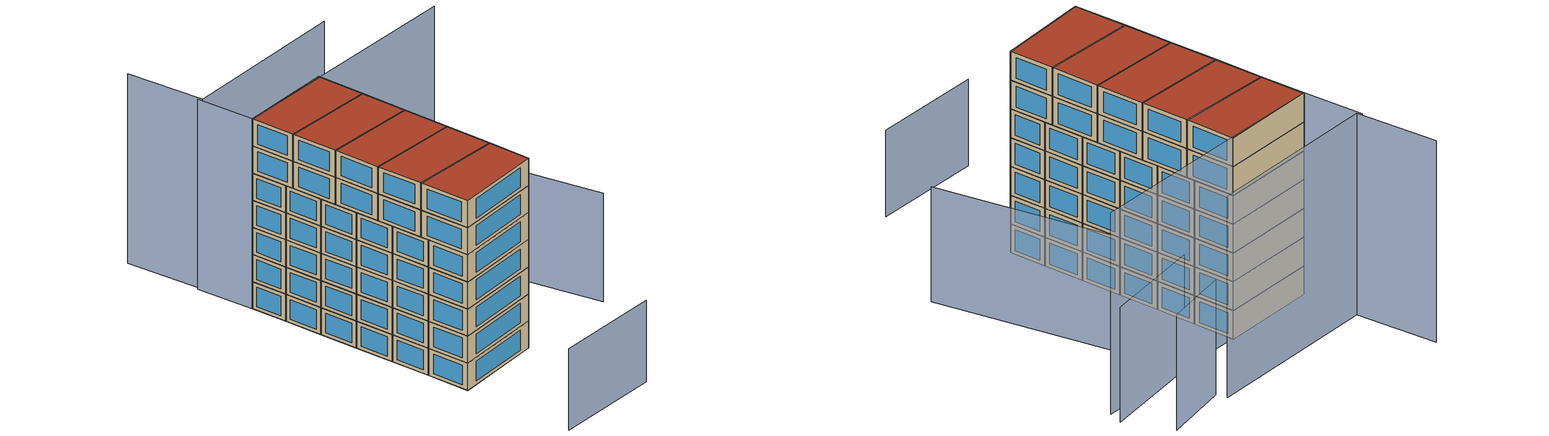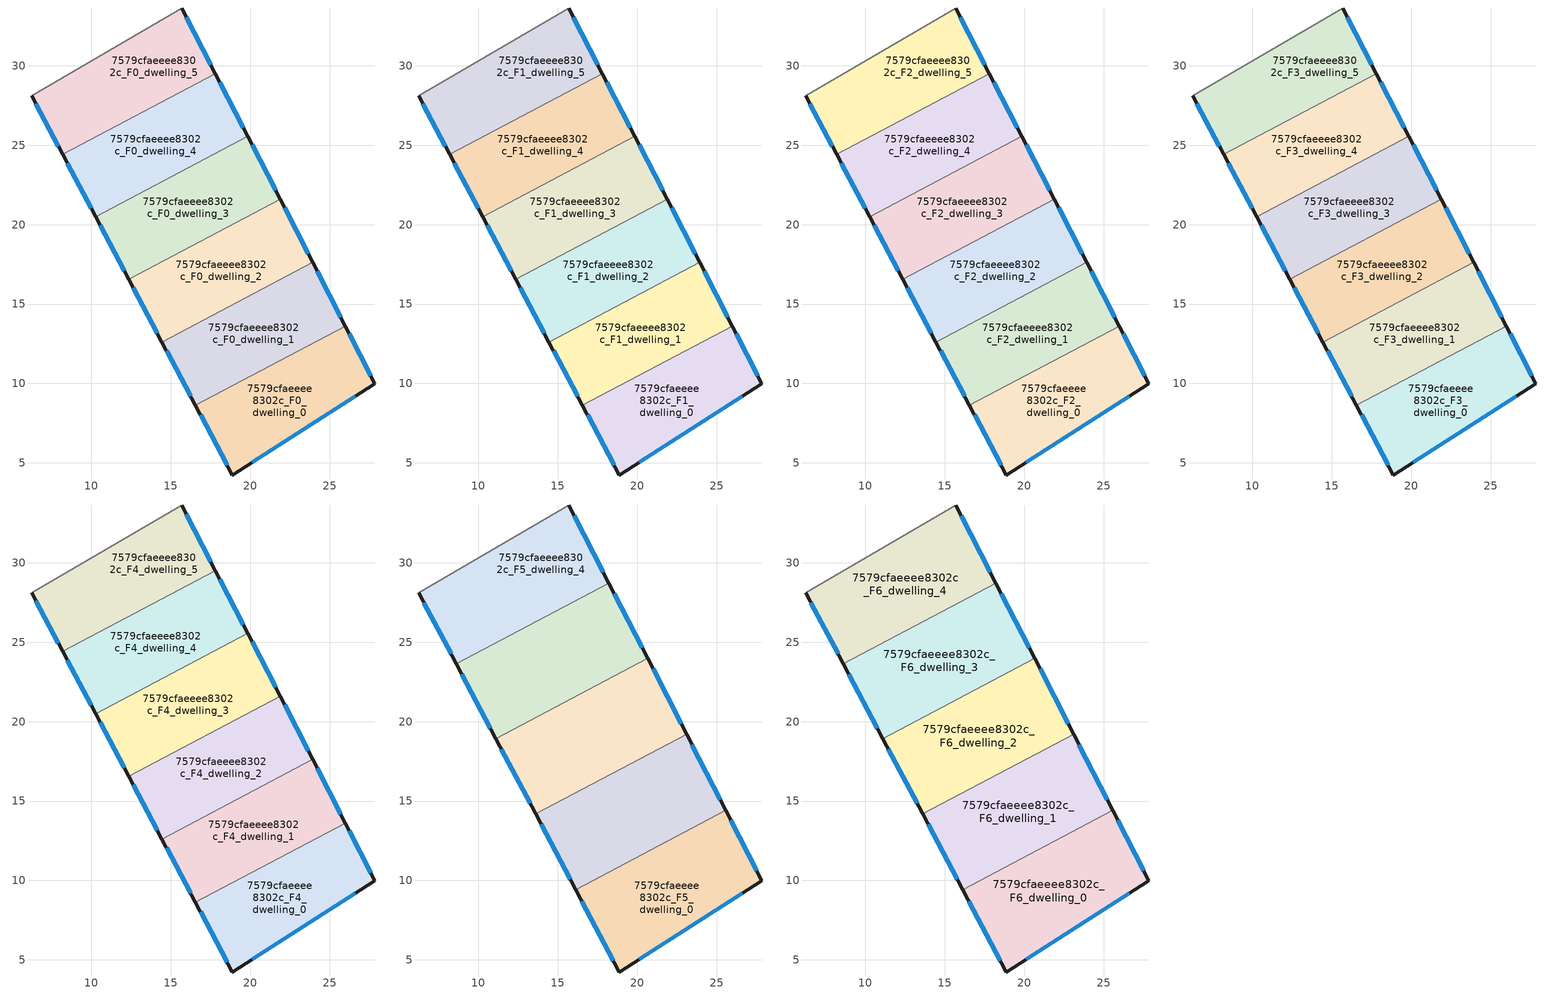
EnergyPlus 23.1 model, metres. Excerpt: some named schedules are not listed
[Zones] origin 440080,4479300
7579cfaeeee8302c_F0_dwelling_0
 floor ground (EU_floor_Construction): 27.84,10 25.98,13.62 16.55,8.63 18.87,4.24 z0
 wall outside (EU_wall_Construction): 25.98,13.62 27.84,10 18.87,4.24 16.55,8.63 z0:3
 wall to 7579cfaeeee8302c_F0_dwelling_1 (EU_wall_Construction): 16.55,8.63 25.98,13.62 z0:3
 window (EU_Window_Construction): 26.24,13.12 27.59,10.5 / 26.6,9.2 20.12,5.04 / 18.55,4.85 16.87,8.02 z0.42:2.58
7579cfaeeee8302c_F0_dwelling_1
 floor ground (EU_floor_Construction): 25.98,13.62 23.92,17.62 14.45,12.61 16.55,8.63 z0
 wall outside (EU_wall_Construction): 23.92,17.62 25.98,13.62 / 16.55,8.63 14.45,12.61 z0:3
 wall to 7579cfaeeee8302c_F0_dwelling_2 (EU_wall_Construction): 14.45,12.61 23.92,17.62 z0:3
 window (EU_Window_Construction): 24.21,17.06 25.7,14.17 / 16.26,9.18 14.74,12.06 z0.42:2.58
7579cfaeeee8302c_F0_dwelling_2
 floor ground (EU_floor_Construction): 23.92,17.62 21.88,21.6 12.35,16.56 14.45,12.61 z0
 wall outside (EU_wall_Construction): 21.88,21.6 23.92,17.62 / 14.45,12.61 12.35,16.56 z0:3
 wall to 7579cfaeeee8302c_F0_dwelling_3 (EU_wall_Construction): 12.35,16.56 21.88,21.6 z0:3
 window (EU_Window_Construction): 22.16,21.05 23.64,18.17 / 14.16,13.16 12.64,16.01 z0.42:2.58
7579cfaeeee8302c_F0_dwelling_3
 floor ground (EU_floor_Construction): 21.88,21.6 19.84,25.56 10.27,20.5 12.35,16.56 z0
 wall outside (EU_wall_Construction): 19.84,25.56 21.88,21.6 / 12.35,16.56 10.27,20.5 z0:3
 wall to 7579cfaeeee8302c_F0_dwelling_4 (EU_wall_Construction): 10.27,20.5 19.84,25.56 z0:3
 window (EU_Window_Construction): 20.12,25.01 21.6,22.15 / 12.06,17.11 10.56,19.96 z0.42:2.58
7579cfaeeee8302c_F0_dwelling_4
 floor ground (EU_floor_Construction): 19.84,25.56 17.81,29.51 8.2,24.42 10.27,20.5 z0
 wall outside (EU_wall_Construction): 17.81,29.51 19.84,25.56 / 10.27,20.5 8.2,24.42 z0:3
 wall to 7579cfaeeee8302c_F0_dwelling_5 (EU_wall_Construction): 8.2,24.42 17.81,29.51 z0:3
 window (EU_Window_Construction): 18.09,28.96 19.56,26.11 / 9.98,21.05 8.48,23.88 z0.42:2.58
7579cfaeeee8302c_F0_dwelling_5
 floor ground (EU_floor_Construction): 17.81,29.51 15.69,33.64 6.24,28.12 8.2,24.42 z0
 wall outside (EU_wall_Construction): 8.2,24.42 6.24,28.12 / 15.69,33.64 17.81,29.51 z0:3
 wall adiabatic (EU_wall_Construction): 6.24,28.12 15.69,33.64 z0:3
 window (EU_Window_Construction): 7.93,24.94 6.51,27.61 / 15.98,33.06 17.52,30.08 z0.42:2.58
7579cfaeeee8302c_F1_dwelling_0
 floor to 7579cfaeeee8302c_F0_dwelling_0 (EU_floor_Construction): 27.84,10 25.98,13.62 16.55,8.63 18.87,4.24 z3
 wall outside (EU_wall_Construction): 25.98,13.62 27.84,10 18.87,4.24 16.55,8.63 z3:6
 wall to 7579cfaeeee8302c_F1_dwelling_1 (EU_wall_Construction): 16.55,8.63 25.98,13.62 z3:6
 window (EU_Window_Construction): 26.24,13.12 27.59,10.5 / 26.6,9.2 20.12,5.04 / 18.55,4.85 16.87,8.02 z3.42:5.58
7579cfaeeee8302c_F1_dwelling_1
 floor to 7579cfaeeee8302c_F0_dwelling_1 (EU_floor_Construction): 25.98,13.62 23.92,17.62 14.45,12.61 16.55,8.63 z3
 wall outside (EU_wall_Construction): 23.92,17.62 25.98,13.62 / 16.55,8.63 14.45,12.61 z3:6
 wall to 7579cfaeeee8302c_F1_dwelling_2 (EU_wall_Construction): 14.45,12.61 23.92,17.62 z3:6
 window (EU_Window_Construction): 24.21,17.06 25.7,14.17 / 16.26,9.18 14.74,12.06 z3.42:5.58
7579cfaeeee8302c_F1_dwelling_2
 floor to 7579cfaeeee8302c_F0_dwelling_2 (EU_floor_Construction): 23.92,17.62 21.88,21.6 12.35,16.56 14.45,12.61 z3
 wall outside (EU_wall_Construction): 21.88,21.6 23.92,17.62 / 14.45,12.61 12.35,16.56 z3:6
 wall to 7579cfaeeee8302c_F1_dwelling_3 (EU_wall_Construction): 12.35,16.56 21.88,21.6 z3:6
 window (EU_Window_Construction): 22.16,21.05 23.64,18.17 / 14.16,13.16 12.64,16.01 z3.42:5.58
7579cfaeeee8302c_F1_dwelling_3
 floor to 7579cfaeeee8302c_F0_dwelling_3 (EU_floor_Construction): 21.88,21.6 19.84,25.56 10.27,20.5 12.35,16.56 z3
 wall outside (EU_wall_Construction): 19.84,25.56 21.88,21.6 / 12.35,16.56 10.27,20.5 z3:6
 wall to 7579cfaeeee8302c_F1_dwelling_4 (EU_wall_Construction): 10.27,20.5 19.84,25.56 z3:6
 window (EU_Window_Construction): 20.12,25.01 21.6,22.15 / 12.06,17.11 10.56,19.96 z3.42:5.58
7579cfaeeee8302c_F1_dwelling_4
 floor to 7579cfaeeee8302c_F0_dwelling_4 (EU_floor_Construction): 19.84,25.56 17.81,29.51 8.2,24.42 10.27,20.5 z3
 wall outside (EU_wall_Construction): 17.81,29.51 19.84,25.56 / 10.27,20.5 8.2,24.42 z3:6
 wall to 7579cfaeeee8302c_F1_dwelling_5 (EU_wall_Construction): 8.2,24.42 17.81,29.51 z3:6
 window (EU_Window_Construction): 18.09,28.96 19.56,26.11 / 9.98,21.05 8.48,23.88 z3.42:5.58
7579cfaeeee8302c_F1_dwelling_5
 floor to 7579cfaeeee8302c_F0_dwelling_5 (EU_floor_Construction): 17.81,29.51 15.69,33.64 6.24,28.12 8.2,24.42 z3
 wall outside (EU_wall_Construction): 8.2,24.42 6.24,28.12 / 15.69,33.64 17.81,29.51 z3:6
 wall adiabatic (EU_wall_Construction): 6.24,28.12 15.69,33.64 z3:6
 window (EU_Window_Construction): 7.93,24.94 6.51,27.61 / 15.98,33.06 17.52,30.08 z3.42:5.58
7579cfaeeee8302c_F2_dwelling_0
 floor to 7579cfaeeee8302c_F1_dwelling_0 (EU_floor_Construction): 27.84,10 25.98,13.62 16.55,8.63 18.87,4.24 z6
 wall outside (EU_wall_Construction): 25.98,13.62 27.84,10 18.87,4.24 16.55,8.63 z6:9
 wall to 7579cfaeeee8302c_F2_dwelling_1 (EU_wall_Construction): 16.55,8.63 25.98,13.62 z6:9
 window (EU_Window_Construction): 26.24,13.12 27.59,10.5 / 26.6,9.2 20.12,5.04 / 18.55,4.85 16.87,8.02 z6.42:8.58
7579cfaeeee8302c_F2_dwelling_1
 floor to 7579cfaeeee8302c_F1_dwelling_1 (EU_floor_Construction): 25.98,13.62 23.92,17.62 14.45,12.61 16.55,8.63 z6
 wall outside (EU_wall_Construction): 23.92,17.62 25.98,13.62 / 16.55,8.63 14.45,12.61 z6:9
 wall to 7579cfaeeee8302c_F2_dwelling_2 (EU_wall_Construction): 14.45,12.61 23.92,17.62 z6:9
 window (EU_Window_Construction): 24.21,17.06 25.7,14.17 / 16.26,9.18 14.74,12.06 z6.42:8.58
7579cfaeeee8302c_F2_dwelling_2
 floor to 7579cfaeeee8302c_F1_dwelling_2 (EU_floor_Construction): 23.92,17.62 21.88,21.6 12.35,16.56 14.45,12.61 z6
 wall outside (EU_wall_Construction): 21.88,21.6 23.92,17.62 / 14.45,12.61 12.35,16.56 z6:9
 wall to 7579cfaeeee8302c_F2_dwelling_3 (EU_wall_Construction): 12.35,16.56 21.88,21.6 z6:9
 window (EU_Window_Construction): 22.16,21.05 23.64,18.17 / 14.16,13.16 12.64,16.01 z6.42:8.58
7579cfaeeee8302c_F2_dwelling_3
 floor to 7579cfaeeee8302c_F1_dwelling_3 (EU_floor_Construction): 21.88,21.6 19.84,25.56 10.27,20.5 12.35,16.56 z6
 wall outside (EU_wall_Construction): 19.84,25.56 21.88,21.6 / 12.35,16.56 10.27,20.5 z6:9
 wall to 7579cfaeeee8302c_F2_dwelling_4 (EU_wall_Construction): 10.27,20.5 19.84,25.56 z6:9
 window (EU_Window_Construction): 20.12,25.01 21.6,22.15 / 12.06,17.11 10.56,19.96 z6.42:8.58
7579cfaeeee8302c_F2_dwelling_4
 floor to 7579cfaeeee8302c_F1_dwelling_4 (EU_floor_Construction): 19.84,25.56 17.81,29.51 8.2,24.42 10.27,20.5 z6
 wall outside (EU_wall_Construction): 17.81,29.51 19.84,25.56 / 10.27,20.5 8.2,24.42 z6:9
 wall to 7579cfaeeee8302c_F2_dwelling_5 (EU_wall_Construction): 8.2,24.42 17.81,29.51 z6:9
 window (EU_Window_Construction): 18.09,28.96 19.56,26.11 / 9.98,21.05 8.48,23.88 z6.42:8.58
7579cfaeeee8302c_F2_dwelling_5
 floor to 7579cfaeeee8302c_F1_dwelling_5 (EU_floor_Construction): 17.81,29.51 15.69,33.64 6.24,28.12 8.2,24.42 z6
 wall outside (EU_wall_Construction): 8.2,24.42 6.24,28.12 / 15.69,33.64 17.81,29.51 z6:9
 wall adiabatic (EU_wall_Construction): 6.24,28.12 15.69,33.64 z6:9
 window (EU_Window_Construction): 7.93,24.94 6.51,27.61 / 15.98,33.06 17.52,30.08 z6.42:8.58
7579cfaeeee8302c_F3_dwelling_0
 floor to 7579cfaeeee8302c_F2_dwelling_0 (EU_floor_Construction): 27.84,10 25.98,13.62 16.55,8.63 18.87,4.24 z9
 wall outside (EU_wall_Construction): 25.98,13.62 27.84,10 18.87,4.24 16.55,8.63 z9:12
 wall to 7579cfaeeee8302c_F3_dwelling_1 (EU_wall_Construction): 16.55,8.63 25.98,13.62 z9:12
 window (EU_Window_Construction): 26.24,13.12 27.59,10.5 / 26.6,9.2 20.12,5.04 / 18.55,4.85 16.87,8.02 z9.42:11.58
7579cfaeeee8302c_F3_dwelling_1
 floor to 7579cfaeeee8302c_F2_dwelling_1 (EU_floor_Construction): 25.98,13.62 23.92,17.62 14.45,12.61 16.55,8.63 z9
 wall outside (EU_wall_Construction): 23.92,17.62 25.98,13.62 / 16.55,8.63 14.45,12.61 z9:12
 wall to 7579cfaeeee8302c_F3_dwelling_2 (EU_wall_Construction): 14.45,12.61 23.92,17.62 z9:12
 window (EU_Window_Construction): 24.21,17.06 25.7,14.17 / 16.26,9.18 14.74,12.06 z9.42:11.58
7579cfaeeee8302c_F3_dwelling_2
 floor to 7579cfaeeee8302c_F2_dwelling_2 (EU_floor_Construction): 23.92,17.62 21.88,21.6 12.35,16.56 14.45,12.61 z9
 wall outside (EU_wall_Construction): 21.88,21.6 23.92,17.62 / 14.45,12.61 12.35,16.56 z9:12
 wall to 7579cfaeeee8302c_F3_dwelling_3 (EU_wall_Construction): 12.35,16.56 21.88,21.6 z9:12
 window (EU_Window_Construction): 22.16,21.05 23.64,18.17 / 14.16,13.16 12.64,16.01 z9.42:11.58
7579cfaeeee8302c_F3_dwelling_3
 floor to 7579cfaeeee8302c_F2_dwelling_3 (EU_floor_Construction): 21.88,21.6 19.84,25.56 10.27,20.5 12.35,16.56 z9
 wall outside (EU_wall_Construction): 19.84,25.56 21.88,21.6 / 12.35,16.56 10.27,20.5 z9:12
 wall to 7579cfaeeee8302c_F3_dwelling_4 (EU_wall_Construction): 10.27,20.5 19.84,25.56 z9:12
 window (EU_Window_Construction): 20.12,25.01 21.6,22.15 / 12.06,17.11 10.56,19.96 z9.42:11.58
7579cfaeeee8302c_F3_dwelling_4
 floor to 7579cfaeeee8302c_F2_dwelling_4 (EU_floor_Construction): 19.84,25.56 17.81,29.51 8.2,24.42 10.27,20.5 z9
 wall outside (EU_wall_Construction): 17.81,29.51 19.84,25.56 / 10.27,20.5 8.2,24.42 z9:12
 wall to 7579cfaeeee8302c_F3_dwelling_5 (EU_wall_Construction): 8.2,24.42 17.81,29.51 z9:12
 window (EU_Window_Construction): 18.09,28.96 19.56,26.11 / 9.98,21.05 8.48,23.88 z9.42:11.58
7579cfaeeee8302c_F3_dwelling_5
 floor to 7579cfaeeee8302c_F2_dwelling_5 (EU_floor_Construction): 17.81,29.51 15.69,33.64 6.24,28.12 8.2,24.42 z9
 wall outside (EU_wall_Construction): 8.2,24.42 6.24,28.12 / 15.69,33.64 17.81,29.51 z9:12
 wall adiabatic (EU_wall_Construction): 6.24,28.12 15.69,33.64 z9:12
 window (EU_Window_Construction): 7.93,24.94 6.51,27.61 / 15.98,33.06 17.52,30.08 z9.42:11.58
7579cfaeeee8302c_F4_dwelling_0
 floor to 7579cfaeeee8302c_F3_dwelling_0 (EU_floor_Construction): 27.84,10 25.98,13.62 16.55,8.63 18.87,4.24 z12
 wall outside (EU_wall_Construction): 25.98,13.62 27.84,10 18.87,4.24 16.55,8.63 z12:15
 wall to 7579cfaeeee8302c_F4_dwelling_1 (EU_wall_Construction): 16.55,8.63 25.98,13.62 z12:15
 window (EU_Window_Construction): 26.24,13.12 27.59,10.5 / 26.6,9.2 20.12,5.04 / 18.55,4.85 16.87,8.02 z12.42:14.58
7579cfaeeee8302c_F4_dwelling_1
 floor to 7579cfaeeee8302c_F3_dwelling_1 (EU_floor_Construction): 25.98,13.62 23.92,17.62 14.45,12.61 16.55,8.63 z12
 wall outside (EU_wall_Construction): 23.92,17.62 25.98,13.62 / 16.55,8.63 14.45,12.61 z12:15
 wall to 7579cfaeeee8302c_F4_dwelling_2 (EU_wall_Construction): 14.45,12.61 23.92,17.62 z12:15
 window (EU_Window_Construction): 24.21,17.06 25.7,14.17 / 16.26,9.18 14.74,12.06 z12.42:14.58
7579cfaeeee8302c_F4_dwelling_2
 floor to 7579cfaeeee8302c_F3_dwelling_2 (EU_floor_Construction): 23.92,17.62 21.88,21.6 12.35,16.56 14.45,12.61 z12
 wall outside (EU_wall_Construction): 21.88,21.6 23.92,17.62 / 14.45,12.61 12.35,16.56 z12:15
 wall to 7579cfaeeee8302c_F4_dwelling_3 (EU_wall_Construction): 12.35,16.56 21.88,21.6 z12:15
 window (EU_Window_Construction): 22.16,21.05 23.64,18.17 / 14.16,13.16 12.64,16.01 z12.42:14.58
7579cfaeeee8302c_F4_dwelling_3
 floor to 7579cfaeeee8302c_F3_dwelling_3 (EU_floor_Construction): 21.88,21.6 19.84,25.56 10.27,20.5 12.35,16.56 z12
 wall outside (EU_wall_Construction): 19.84,25.56 21.88,21.6 / 12.35,16.56 10.27,20.5 z12:15
 wall to 7579cfaeeee8302c_F4_dwelling_4 (EU_wall_Construction): 10.27,20.5 19.84,25.56 z12:15
 window (EU_Window_Construction): 20.12,25.01 21.6,22.15 / 12.06,17.11 10.56,19.96 z12.42:14.58
7579cfaeeee8302c_F4_dwelling_4
 floor to 7579cfaeeee8302c_F3_dwelling_4 (EU_floor_Construction): 19.84,25.56 17.81,29.51 8.2,24.42 10.27,20.5 z12
 wall outside (EU_wall_Construction): 17.81,29.51 19.84,25.56 / 10.27,20.5 8.2,24.42 z12:15
 wall to 7579cfaeeee8302c_F4_dwelling_5 (EU_wall_Construction): 8.2,24.42 17.81,29.51 z12:15
 window (EU_Window_Construction): 18.09,28.96 19.56,26.11 / 9.98,21.05 8.48,23.88 z12.42:14.58
7579cfaeeee8302c_F4_dwelling_5
 floor to 7579cfaeeee8302c_F3_dwelling_5 (EU_floor_Construction): 17.81,29.51 15.69,33.64 6.24,28.12 8.2,24.42 z12
 wall outside (EU_wall_Construction): 8.2,24.42 6.24,28.12 / 15.69,33.64 17.81,29.51 z12:15
 wall adiabatic (EU_wall_Construction): 6.24,28.12 15.69,33.64 z12:15
 window (EU_Window_Construction): 7.93,24.94 6.51,27.61 / 15.98,33.06 17.52,30.08 z12.42:14.58
7579cfaeeee8302c_F5_dwelling_0
 floor to 7579cfaeeee8302c_F4_dwelling_0 (EU_floor_Construction): 27.84,10 25.98,13.62 16.55,8.63 18.87,4.24 z15
 floor to 7579cfaeeee8302c_F4_dwelling_1 (EU_floor_Construction): 25.98,13.62 25.57,14.42 16.13,9.43 16.55,8.63 z15
 wall outside (EU_wall_Construction): 25.57,14.42 27.84,10 18.87,4.24 16.13,9.43 z15:18
 wall to 7579cfaeeee8302c_F5_dwelling_1 (EU_wall_Construction): 16.13,9.43 25.57,14.42 z15:18
 window (EU_Window_Construction): 25.89,13.81 27.53,10.61 / 26.6,9.2 20.12,5.04 / 18.49,4.96 16.51,8.71 z15.42:17.58
7579cfaeeee8302c_F5_dwelling_1
 floor to 7579cfaeeee8302c_F4_dwelling_1 (EU_floor_Construction): 25.57,14.42 23.92,17.62 14.45,12.61 16.13,9.43 z15
 floor to 7579cfaeeee8302c_F4_dwelling_2 (EU_floor_Construction): 23.92,17.62 23.1,19.21 13.61,14.19 14.45,12.61 z15
 wall outside (EU_wall_Construction): 23.1,19.21 25.57,14.42 / 16.13,9.43 13.61,14.19 z15:18
 wall to 7579cfaeeee8302c_F5_dwelling_2 (EU_wall_Construction): 13.61,14.19 23.1,19.21 z15:18
 window (EU_Window_Construction): 23.45,18.55 25.23,15.09 / 15.78,10.09 13.96,13.53 z15.42:17.58
7579cfaeeee8302c_F5_dwelling_2
 floor to 7579cfaeeee8302c_F4_dwelling_2 (EU_floor_Construction): 23.1,19.21 21.88,21.6 12.35,16.56 13.61,14.19 z15
 floor to 7579cfaeeee8302c_F4_dwelling_3 (EU_floor_Construction): 21.88,21.6 20.65,23.98 11.1,18.93 12.35,16.56 z15
 wall outside (EU_wall_Construction): 20.65,23.98 23.1,19.21 / 13.61,14.19 11.1,18.93 z15:18
 wall to 7579cfaeeee8302c_F5_dwelling_3 (EU_wall_Construction): 11.1,18.93 20.65,23.98 z15:18
 window (EU_Window_Construction): 20.99,23.32 22.76,19.88 / 13.26,14.85 11.45,18.27 z15.42:17.58
7579cfaeeee8302c_F5_dwelling_3
 floor to 7579cfaeeee8302c_F4_dwelling_3 (EU_floor_Construction): 20.65,23.98 19.84,25.56 10.27,20.5 11.1,18.93 z15
 floor to 7579cfaeeee8302c_F4_dwelling_4 (EU_floor_Construction): 19.84,25.56 18.22,28.72 8.61,23.64 10.27,20.5 z15
 wall outside (EU_wall_Construction): 18.22,28.72 20.65,23.98 / 11.1,18.93 8.61,23.64 z15:18
 wall to 7579cfaeeee8302c_F5_dwelling_4 (EU_wall_Construction): 8.61,23.64 18.22,28.72 z15:18
 window (EU_Window_Construction): 18.56,28.06 20.32,24.64 / 10.76,19.58 8.96,22.99 z15.42:17.58
7579cfaeeee8302c_F5_dwelling_4
 floor to 7579cfaeeee8302c_F4_dwelling_4 (EU_floor_Construction): 18.22,28.72 17.81,29.51 8.2,24.42 8.61,23.64 z15
 floor to 7579cfaeeee8302c_F4_dwelling_5 (EU_floor_Construction): 17.81,29.51 15.69,33.64 6.24,28.12 8.2,24.42 z15
 wall outside (EU_wall_Construction): 8.61,23.64 6.24,28.12 / 15.69,33.64 18.22,28.72 z15:18
 wall adiabatic (EU_wall_Construction): 6.24,28.12 15.69,33.64 z15:18
 window (EU_Window_Construction): 8.28,24.26 6.57,27.5 / 16.04,32.96 17.87,29.4 z15.42:17.58
7579cfaeeee8302c_F6_dwelling_0
 floor to 7579cfaeeee8302c_F5_dwelling_0 (EU_floor_Construction): 27.84,10 25.57,14.42 16.13,9.43 18.87,4.24 z18
 wall outside (EU_wall_Construction): 25.57,14.42 27.84,10 18.87,4.24 16.13,9.43 z18:21
 wall to 7579cfaeeee8302c_F6_dwelling_1 (EU_wall_Construction): 16.13,9.43 25.57,14.42 z18:21
 window (EU_Window_Construction): 25.89,13.81 27.53,10.61 / 26.6,9.2 20.12,5.04 / 18.49,4.96 16.51,8.71 z18.42:20.58
 roof outside (EU_roof_Construction): 25.57,14.42 27.84,10 18.87,4.24 16.13,9.43 z21
7579cfaeeee8302c_F6_dwelling_1
 floor to 7579cfaeeee8302c_F5_dwelling_1 (EU_floor_Construction): 25.57,14.42 23.1,19.21 13.61,14.19 16.13,9.43 z18
 wall outside (EU_wall_Construction): 23.1,19.21 25.57,14.42 / 16.13,9.43 13.61,14.19 z18:21
 wall to 7579cfaeeee8302c_F6_dwelling_2 (EU_wall_Construction): 13.61,14.19 23.1,19.21 z18:21
 window (EU_Window_Construction): 23.45,18.55 25.23,15.09 / 15.78,10.09 13.96,13.53 z18.42:20.58
 roof outside (EU_roof_Construction): 23.1,19.21 25.57,14.42 16.13,9.43 13.61,14.19 z21
7579cfaeeee8302c_F6_dwelling_2
 floor to 7579cfaeeee8302c_F5_dwelling_2 (EU_floor_Construction): 23.1,19.21 20.65,23.98 11.1,18.93 13.61,14.19 z18
 wall outside (EU_wall_Construction): 20.65,23.98 23.1,19.21 / 13.61,14.19 11.1,18.93 z18:21
 wall to 7579cfaeeee8302c_F6_dwelling_3 (EU_wall_Construction): 11.1,18.93 20.65,23.98 z18:21
 window (EU_Window_Construction): 20.99,23.32 22.76,19.88 / 13.26,14.85 11.45,18.27 z18.42:20.58
 roof outside (EU_roof_Construction): 20.65,23.98 23.1,19.21 13.61,14.19 11.1,18.93 z21
7579cfaeeee8302c_F6_dwelling_3
 floor to 7579cfaeeee8302c_F5_dwelling_3 (EU_floor_Construction): 20.65,23.98 18.22,28.72 8.61,23.64 11.1,18.93 z18
 wall outside (EU_wall_Construction): 18.22,28.72 20.65,23.98 / 11.1,18.93 8.61,23.64 z18:21
 wall to 7579cfaeeee8302c_F6_dwelling_4 (EU_wall_Construction): 8.61,23.64 18.22,28.72 z18:21
 window (EU_Window_Construction): 18.56,28.06 20.32,24.64 / 10.76,19.58 8.96,22.99 z18.42:20.58
 roof outside (EU_roof_Construction): 18.22,28.72 20.65,23.98 11.1,18.93 8.61,23.64 z21
7579cfaeeee8302c_F6_dwelling_4
 floor to 7579cfaeeee8302c_F5_dwelling_4 (EU_floor_Construction): 18.22,28.72 15.69,33.64 6.24,28.12 8.61,23.64 z18
 wall outside (EU_wall_Construction): 8.61,23.64 6.24,28.12 / 15.69,33.64 18.22,28.72 z18:21
 wall adiabatic (EU_wall_Construction): 6.24,28.12 15.69,33.64 z18:21
 window (EU_Window_Construction): 8.28,24.26 6.57,27.5 / 16.04,32.96 17.87,29.4 z18.42:20.58
 roof outside (EU_roof_Construction): 15.69,33.64 18.22,28.72 8.61,23.64 6.24,28.12 z21
shading: 24.7,-7.15 35.59,-0.98 z0:9; 38.3,15.91 22.17,37.26 / 22.17,37.26 31.58,44.37 / 27.41,47.81 21.44,42.93 z0:12; 31.77,42.58 6.24,28.12 / 6.24,28.12 2.94,33.95 / 20.68,43.88 3.37,33.7 / 3.37,33.7 -1.22,41.51 z0:21
[Building]
EU S2 Campaign: North Axis=0; Terrain=City; Solar Distribution=FullExterior
[Site:Location]
Madrid: Latitude=40.5; Longitude=-3.5; Time Zone=1; Elevation=609
[SizingPeriod:WeatherFileDays]
AnnualSizingPeriod: Begin Month=1; Begin Day of Month=1; End Month=12; End Day of Month=31; Day of Week for Start Day=Monday; Use Weather File Daylight Saving Period=No; Use Weather File Rain and Snow Indicators=No
[MATERIAL]
EU_InternalMass_Material: Roughness=MediumRough; Thickness=0.1; Conductivity=1; Density=1800; Specific Heat=900; Thermal Absorptance=0.9; Solar Absorptance=0.7; Visible Absorptance=0.7
[MATERIAL:NOMASS] Roughness=MediumRough; Thermal Absorptance=0.9; Solar Absorptance=0.7; Visible Absorptance=0.7
Name | Thermal Resistance
EU_wall_NoMass | 1.60022
EU_roof_NoMass | 1.57597
EU_floor_NoMass | 0.470652
[WINDOWMATERIAL:SIMPLEGLAZINGSYSTEM]
EU_Window_SimpleGlazing: UFactor=3.28802; Solar Heat Gain Coefficient=0.85; Visible Transmittance=0.85
[CONSTRUCTION]
EU_wall_Construction: EU_wall_NoMass
EU_roof_Construction: EU_roof_NoMass
EU_floor_Construction: EU_floor_NoMass
EU_InternalMass_Construction: EU_InternalMass_Material
EU_Window_Construction: EU_Window_SimpleGlazing
[ZONE] Type=1; Multiplier=1; Ceiling Height=autocalculate; Floor Area=autocalculate; Part of Total Floor Area=Yes
Name | Volume
7579cfaeeee8302c_F0_dwelling_0; 7579cfaeeee8302c_F1_dwelling_0; 7579cfaeeee8302c_F2_dwelling_0; 7579cfaeeee8302c_F3_dwelling_0; 7579cfaeeee8302c_F4_dwelling_0 | 144.347
7579cfaeeee8302c_F5_dwelling_0; 7579cfaeeee8302c_F6_dwelling_0 | 173.219
7579cfaeeee8302c_F0_dwelling_1; 7579cfaeeee8302c_F1_dwelling_1; 7579cfaeeee8302c_F2_dwelling_1; 7579cfaeeee8302c_F3_dwelling_1; 7579cfaeeee8302c_F4_dwelling_1 | 144.367
7579cfaeeee8302c_F5_dwelling_1; 7579cfaeeee8302c_F6_dwelling_1 | 173.23
7579cfaeeee8302c_F0_dwelling_2; 7579cfaeeee8302c_F1_dwelling_2; 7579cfaeeee8302c_F2_dwelling_2; 7579cfaeeee8302c_F3_dwelling_2; 7579cfaeeee8302c_F4_dwelling_2 | 144.363
7579cfaeeee8302c_F5_dwelling_2; 7579cfaeeee8302c_F6_dwelling_2; 7579cfaeeee8302c_F5_dwelling_4; 7579cfaeeee8302c_F6_dwelling_4 | 173.223
7579cfaeeee8302c_F0_dwelling_3; 7579cfaeeee8302c_F1_dwelling_3; 7579cfaeeee8302c_F2_dwelling_3; 7579cfaeeee8302c_F3_dwelling_3; 7579cfaeeee8302c_F4_dwelling_3 | 144.353
7579cfaeeee8302c_F5_dwelling_3; 7579cfaeeee8302c_F6_dwelling_3 | 173.229
7579cfaeeee8302c_F0_dwelling_4; 7579cfaeeee8302c_F1_dwelling_4; 7579cfaeeee8302c_F2_dwelling_4; 7579cfaeeee8302c_F3_dwelling_4; 7579cfaeeee8302c_F4_dwelling_4 | 144.36
7579cfaeeee8302c_F0_dwelling_5; 7579cfaeeee8302c_F1_dwelling_5; 7579cfaeeee8302c_F2_dwelling_5; 7579cfaeeee8302c_F3_dwelling_5; 7579cfaeeee8302c_F4_dwelling_5 | 144.359
[INTERNALMASS] Construction=EU_InternalMass_Construction
Name | Zone or ZoneList | Surface Area
7579cfaeeee8302c_F0_dwelling_0_EU_InternalMass | 7579cfaeeee8302c_F0_dwelling_0 | 48.1158
7579cfaeeee8302c_F0_dwelling_1_EU_InternalMass | 7579cfaeeee8302c_F0_dwelling_1 | 48.1221
7579cfaeeee8302c_F0_dwelling_2_EU_InternalMass | 7579cfaeeee8302c_F0_dwelling_2 | 48.121
7579cfaeeee8302c_F0_dwelling_3_EU_InternalMass | 7579cfaeeee8302c_F0_dwelling_3 | 48.1176
7579cfaeeee8302c_F0_dwelling_4_EU_InternalMass | 7579cfaeeee8302c_F0_dwelling_4 | 48.1201
7579cfaeeee8302c_F0_dwelling_5_EU_InternalMass | 7579cfaeeee8302c_F0_dwelling_5 | 48.1197
7579cfaeeee8302c_F1_dwelling_0_EU_InternalMass | 7579cfaeeee8302c_F1_dwelling_0 | 48.1158
7579cfaeeee8302c_F1_dwelling_1_EU_InternalMass | 7579cfaeeee8302c_F1_dwelling_1 | 48.1221
7579cfaeeee8302c_F1_dwelling_2_EU_InternalMass | 7579cfaeeee8302c_F1_dwelling_2 | 48.121
7579cfaeeee8302c_F1_dwelling_3_EU_InternalMass | 7579cfaeeee8302c_F1_dwelling_3 | 48.1176
7579cfaeeee8302c_F1_dwelling_4_EU_InternalMass | 7579cfaeeee8302c_F1_dwelling_4 | 48.1201
7579cfaeeee8302c_F1_dwelling_5_EU_InternalMass | 7579cfaeeee8302c_F1_dwelling_5 | 48.1197
7579cfaeeee8302c_F2_dwelling_0_EU_InternalMass | 7579cfaeeee8302c_F2_dwelling_0 | 48.1158
7579cfaeeee8302c_F2_dwelling_1_EU_InternalMass | 7579cfaeeee8302c_F2_dwelling_1 | 48.1221
7579cfaeeee8302c_F2_dwelling_2_EU_InternalMass | 7579cfaeeee8302c_F2_dwelling_2 | 48.121
7579cfaeeee8302c_F2_dwelling_3_EU_InternalMass | 7579cfaeeee8302c_F2_dwelling_3 | 48.1176
7579cfaeeee8302c_F2_dwelling_4_EU_InternalMass | 7579cfaeeee8302c_F2_dwelling_4 | 48.1201
7579cfaeeee8302c_F2_dwelling_5_EU_InternalMass | 7579cfaeeee8302c_F2_dwelling_5 | 48.1197
7579cfaeeee8302c_F3_dwelling_0_EU_InternalMass | 7579cfaeeee8302c_F3_dwelling_0 | 48.1158
7579cfaeeee8302c_F3_dwelling_1_EU_InternalMass | 7579cfaeeee8302c_F3_dwelling_1 | 48.1221
7579cfaeeee8302c_F3_dwelling_2_EU_InternalMass | 7579cfaeeee8302c_F3_dwelling_2 | 48.121
7579cfaeeee8302c_F3_dwelling_3_EU_InternalMass | 7579cfaeeee8302c_F3_dwelling_3 | 48.1176
7579cfaeeee8302c_F3_dwelling_4_EU_InternalMass | 7579cfaeeee8302c_F3_dwelling_4 | 48.1201
7579cfaeeee8302c_F3_dwelling_5_EU_InternalMass | 7579cfaeeee8302c_F3_dwelling_5 | 48.1197
7579cfaeeee8302c_F4_dwelling_0_EU_InternalMass | 7579cfaeeee8302c_F4_dwelling_0 | 48.1158
7579cfaeeee8302c_F4_dwelling_1_EU_InternalMass | 7579cfaeeee8302c_F4_dwelling_1 | 48.1221
7579cfaeeee8302c_F4_dwelling_2_EU_InternalMass | 7579cfaeeee8302c_F4_dwelling_2 | 48.121
7579cfaeeee8302c_F4_dwelling_3_EU_InternalMass | 7579cfaeeee8302c_F4_dwelling_3 | 48.1176
7579cfaeeee8302c_F4_dwelling_4_EU_InternalMass | 7579cfaeeee8302c_F4_dwelling_4 | 48.1201
7579cfaeeee8302c_F4_dwelling_5_EU_InternalMass | 7579cfaeeee8302c_F4_dwelling_5 | 48.1197
7579cfaeeee8302c_F5_dwelling_0_EU_InternalMass | 7579cfaeeee8302c_F5_dwelling_0 | 57.7395
7579cfaeeee8302c_F5_dwelling_1_EU_InternalMass | 7579cfaeeee8302c_F5_dwelling_1 | 57.7432
7579cfaeeee8302c_F5_dwelling_2_EU_InternalMass | 7579cfaeeee8302c_F5_dwelling_2 | 57.7411
7579cfaeeee8302c_F5_dwelling_3_EU_InternalMass | 7579cfaeeee8302c_F5_dwelling_3 | 57.7432
7579cfaeeee8302c_F5_dwelling_4_EU_InternalMass | 7579cfaeeee8302c_F5_dwelling_4 | 57.7411
7579cfaeeee8302c_F6_dwelling_0_EU_InternalMass | 7579cfaeeee8302c_F6_dwelling_0 | 57.7395
7579cfaeeee8302c_F6_dwelling_1_EU_InternalMass | 7579cfaeeee8302c_F6_dwelling_1 | 57.7432
7579cfaeeee8302c_F6_dwelling_2_EU_InternalMass | 7579cfaeeee8302c_F6_dwelling_2 | 57.7411
7579cfaeeee8302c_F6_dwelling_3_EU_InternalMass | 7579cfaeeee8302c_F6_dwelling_3 | 57.7432
7579cfaeeee8302c_F6_dwelling_4_EU_InternalMass | 7579cfaeeee8302c_F6_dwelling_4 | 57.7411
[OTHEREQUIPMENT] Fuel Type=Electricity; Design Level Calculation Method=Watts/Area; Power per Zone Floor Area=1; Fraction Latent=0; Fraction Radiant=0; Fraction Lost=0; Carbon Dioxide Generation Rate=0; EndUse Subcategory=EU_Step8_InternalGains
Name | Zone or ZoneList or Space or SpaceList | Schedule
EU_Step8_InternalGain_7579cfaeeee8302c_F0_dwelling_0_f000 | 7579cfaeeee8302c_F0_dwelling_0 | EU_Step8_GainSchedule_7579cfaeeee8302c_F0_dwelling_0_f000
EU_Step8_InternalGain_7579cfaeeee8302c_F0_dwelling_1_f000 | 7579cfaeeee8302c_F0_dwelling_1 | EU_Step8_GainSchedule_7579cfaeeee8302c_F0_dwelling_1_f000
EU_Step8_InternalGain_7579cfaeeee8302c_F0_dwelling_2_f000 | 7579cfaeeee8302c_F0_dwelling_2 | EU_Step8_GainSchedule_7579cfaeeee8302c_F0_dwelling_2_f000
EU_Step8_InternalGain_7579cfaeeee8302c_F0_dwelling_3_f000 | 7579cfaeeee8302c_F0_dwelling_3 | EU_Step8_GainSchedule_7579cfaeeee8302c_F0_dwelling_3_f000
EU_Step8_InternalGain_7579cfaeeee8302c_F0_dwelling_4_f000 | 7579cfaeeee8302c_F0_dwelling_4 | EU_Step8_GainSchedule_7579cfaeeee8302c_F0_dwelling_4_f000
EU_Step8_InternalGain_7579cfaeeee8302c_F0_dwelling_5_f000 | 7579cfaeeee8302c_F0_dwelling_5 | EU_Step8_GainSchedule_7579cfaeeee8302c_F0_dwelling_5_f000
EU_Step8_InternalGain_7579cfaeeee8302c_F1_dwelling_0_f000 | 7579cfaeeee8302c_F1_dwelling_0 | EU_Step8_GainSchedule_7579cfaeeee8302c_F1_dwelling_0_f000
EU_Step8_InternalGain_7579cfaeeee8302c_F1_dwelling_1_f000 | 7579cfaeeee8302c_F1_dwelling_1 | EU_Step8_GainSchedule_7579cfaeeee8302c_F1_dwelling_1_f000
EU_Step8_InternalGain_7579cfaeeee8302c_F1_dwelling_2_f000 | 7579cfaeeee8302c_F1_dwelling_2 | EU_Step8_GainSchedule_7579cfaeeee8302c_F1_dwelling_2_f000
EU_Step8_InternalGain_7579cfaeeee8302c_F1_dwelling_3_f000 | 7579cfaeeee8302c_F1_dwelling_3 | EU_Step8_GainSchedule_7579cfaeeee8302c_F1_dwelling_3_f000
EU_Step8_InternalGain_7579cfaeeee8302c_F1_dwelling_4_f000 | 7579cfaeeee8302c_F1_dwelling_4 | EU_Step8_GainSchedule_7579cfaeeee8302c_F1_dwelling_4_f000
EU_Step8_InternalGain_7579cfaeeee8302c_F1_dwelling_5_f000 | 7579cfaeeee8302c_F1_dwelling_5 | EU_Step8_GainSchedule_7579cfaeeee8302c_F1_dwelling_5_f000
EU_Step8_InternalGain_7579cfaeeee8302c_F2_dwelling_0_f000 | 7579cfaeeee8302c_F2_dwelling_0 | EU_Step8_GainSchedule_7579cfaeeee8302c_F2_dwelling_0_f000
EU_Step8_InternalGain_7579cfaeeee8302c_F2_dwelling_1_f000 | 7579cfaeeee8302c_F2_dwelling_1 | EU_Step8_GainSchedule_7579cfaeeee8302c_F2_dwelling_1_f000
EU_Step8_InternalGain_7579cfaeeee8302c_F2_dwelling_2_f000 | 7579cfaeeee8302c_F2_dwelling_2 | EU_Step8_GainSchedule_7579cfaeeee8302c_F2_dwelling_2_f000
EU_Step8_InternalGain_7579cfaeeee8302c_F2_dwelling_3_f000 | 7579cfaeeee8302c_F2_dwelling_3 | EU_Step8_GainSchedule_7579cfaeeee8302c_F2_dwelling_3_f000
EU_Step8_InternalGain_7579cfaeeee8302c_F2_dwelling_4_f000 | 7579cfaeeee8302c_F2_dwelling_4 | EU_Step8_GainSchedule_7579cfaeeee8302c_F2_dwelling_4_f000
EU_Step8_InternalGain_7579cfaeeee8302c_F2_dwelling_5_f000 | 7579cfaeeee8302c_F2_dwelling_5 | EU_Step8_GainSchedule_7579cfaeeee8302c_F2_dwelling_5_f000
EU_Step8_InternalGain_7579cfaeeee8302c_F3_dwelling_0_f000 | 7579cfaeeee8302c_F3_dwelling_0 | EU_Step8_GainSchedule_7579cfaeeee8302c_F3_dwelling_0_f000
EU_Step8_InternalGain_7579cfaeeee8302c_F3_dwelling_1_f000 | 7579cfaeeee8302c_F3_dwelling_1 | EU_Step8_GainSchedule_7579cfaeeee8302c_F3_dwelling_1_f000
EU_Step8_InternalGain_7579cfaeeee8302c_F3_dwelling_2_f000 | 7579cfaeeee8302c_F3_dwelling_2 | EU_Step8_GainSchedule_7579cfaeeee8302c_F3_dwelling_2_f000
EU_Step8_InternalGain_7579cfaeeee8302c_F3_dwelling_3_f000 | 7579cfaeeee8302c_F3_dwelling_3 | EU_Step8_GainSchedule_7579cfaeeee8302c_F3_dwelling_3_f000
EU_Step8_InternalGain_7579cfaeeee8302c_F3_dwelling_4_f000 | 7579cfaeeee8302c_F3_dwelling_4 | EU_Step8_GainSchedule_7579cfaeeee8302c_F3_dwelling_4_f000
EU_Step8_InternalGain_7579cfaeeee8302c_F3_dwelling_5_f000 | 7579cfaeeee8302c_F3_dwelling_5 | EU_Step8_GainSchedule_7579cfaeeee8302c_F3_dwelling_5_f000
EU_Step8_InternalGain_7579cfaeeee8302c_F4_dwelling_0_f000 | 7579cfaeeee8302c_F4_dwelling_0 | EU_Step8_GainSchedule_7579cfaeeee8302c_F4_dwelling_0_f000
EU_Step8_InternalGain_7579cfaeeee8302c_F4_dwelling_1_f000 | 7579cfaeeee8302c_F4_dwelling_1 | EU_Step8_GainSchedule_7579cfaeeee8302c_F4_dwelling_1_f000
EU_Step8_InternalGain_7579cfaeeee8302c_F4_dwelling_2_f000 | 7579cfaeeee8302c_F4_dwelling_2 | EU_Step8_GainSchedule_7579cfaeeee8302c_F4_dwelling_2_f000
EU_Step8_InternalGain_7579cfaeeee8302c_F4_dwelling_3_f000 | 7579cfaeeee8302c_F4_dwelling_3 | EU_Step8_GainSchedule_7579cfaeeee8302c_F4_dwelling_3_f000
EU_Step8_InternalGain_7579cfaeeee8302c_F4_dwelling_4_f000 | 7579cfaeeee8302c_F4_dwelling_4 | EU_Step8_GainSchedule_7579cfaeeee8302c_F4_dwelling_4_f000
EU_Step8_InternalGain_7579cfaeeee8302c_F4_dwelling_5_f000 | 7579cfaeeee8302c_F4_dwelling_5 | EU_Step8_GainSchedule_7579cfaeeee8302c_F4_dwelling_5_f000
EU_Step8_InternalGain_7579cfaeeee8302c_F5_dwelling_0_f000 | 7579cfaeeee8302c_F5_dwelling_0 | EU_Step8_GainSchedule_7579cfaeeee8302c_F5_dwelling_0_f000
EU_Step8_InternalGain_7579cfaeeee8302c_F5_dwelling_1_f000 | 7579cfaeeee8302c_F5_dwelling_1 | EU_Step8_GainSchedule_7579cfaeeee8302c_F5_dwelling_1_f000
EU_Step8_InternalGain_7579cfaeeee8302c_F5_dwelling_2_f000 | 7579cfaeeee8302c_F5_dwelling_2 | EU_Step8_GainSchedule_7579cfaeeee8302c_F5_dwelling_2_f000
EU_Step8_InternalGain_7579cfaeeee8302c_F5_dwelling_3_f000 | 7579cfaeeee8302c_F5_dwelling_3 | EU_Step8_GainSchedule_7579cfaeeee8302c_F5_dwelling_3_f000
EU_Step8_InternalGain_7579cfaeeee8302c_F5_dwelling_4_f000 | 7579cfaeeee8302c_F5_dwelling_4 | EU_Step8_GainSchedule_7579cfaeeee8302c_F5_dwelling_4_f000
EU_Step8_InternalGain_7579cfaeeee8302c_F6_dwelling_0_f000 | 7579cfaeeee8302c_F6_dwelling_0 | EU_Step8_GainSchedule_7579cfaeeee8302c_F6_dwelling_0_f000
EU_Step8_InternalGain_7579cfaeeee8302c_F6_dwelling_1_f000 | 7579cfaeeee8302c_F6_dwelling_1 | EU_Step8_GainSchedule_7579cfaeeee8302c_F6_dwelling_1_f000
EU_Step8_InternalGain_7579cfaeeee8302c_F6_dwelling_2_f000 | 7579cfaeeee8302c_F6_dwelling_2 | EU_Step8_GainSchedule_7579cfaeeee8302c_F6_dwelling_2_f000
EU_Step8_InternalGain_7579cfaeeee8302c_F6_dwelling_3_f000 | 7579cfaeeee8302c_F6_dwelling_3 | EU_Step8_GainSchedule_7579cfaeeee8302c_F6_dwelling_3_f000
EU_Step8_InternalGain_7579cfaeeee8302c_F6_dwelling_4_f000 | 7579cfaeeee8302c_F6_dwelling_4 | EU_Step8_GainSchedule_7579cfaeeee8302c_F6_dwelling_4_f000
[ZONEVENTILATION:DESIGNFLOWRATE] Schedule=EU_AlwaysOn; Design Flow Rate Calculation Method=AirChanges/Hour; Air Changes per Hour=0.480704; Ventilation Type=Natural; Fan Pressure Rise=0; Fan Total Efficiency=1; Constant Term Coefficient=1; Temperature Term Coefficient=0; Velocity Term Coefficient=0; Velocity Squared Term Coefficient=0; Minimum Indoor Temperature=-100; Maximum Indoor Temperature=100; Delta Temperature=-100; Minimum Outdoor Temperature=-100; Maximum Outdoor Temperature=100; Maximum Wind Speed=40
Name | Zone or ZoneList or Space or SpaceList
EU_ConstantAir_7579cfaeeee8302c_F0_dwelling_0 | 7579cfaeeee8302c_F0_dwelling_0
EU_ConstantAir_7579cfaeeee8302c_F0_dwelling_1 | 7579cfaeeee8302c_F0_dwelling_1
EU_ConstantAir_7579cfaeeee8302c_F0_dwelling_2 | 7579cfaeeee8302c_F0_dwelling_2
EU_ConstantAir_7579cfaeeee8302c_F0_dwelling_3 | 7579cfaeeee8302c_F0_dwelling_3
EU_ConstantAir_7579cfaeeee8302c_F0_dwelling_4 | 7579cfaeeee8302c_F0_dwelling_4
EU_ConstantAir_7579cfaeeee8302c_F0_dwelling_5 | 7579cfaeeee8302c_F0_dwelling_5
EU_ConstantAir_7579cfaeeee8302c_F1_dwelling_0 | 7579cfaeeee8302c_F1_dwelling_0
EU_ConstantAir_7579cfaeeee8302c_F1_dwelling_1 | 7579cfaeeee8302c_F1_dwelling_1
EU_ConstantAir_7579cfaeeee8302c_F1_dwelling_2 | 7579cfaeeee8302c_F1_dwelling_2
EU_ConstantAir_7579cfaeeee8302c_F1_dwelling_3 | 7579cfaeeee8302c_F1_dwelling_3
EU_ConstantAir_7579cfaeeee8302c_F1_dwelling_4 | 7579cfaeeee8302c_F1_dwelling_4
EU_ConstantAir_7579cfaeeee8302c_F1_dwelling_5 | 7579cfaeeee8302c_F1_dwelling_5
EU_ConstantAir_7579cfaeeee8302c_F2_dwelling_0 | 7579cfaeeee8302c_F2_dwelling_0
EU_ConstantAir_7579cfaeeee8302c_F2_dwelling_1 | 7579cfaeeee8302c_F2_dwelling_1
EU_ConstantAir_7579cfaeeee8302c_F2_dwelling_2 | 7579cfaeeee8302c_F2_dwelling_2
EU_ConstantAir_7579cfaeeee8302c_F2_dwelling_3 | 7579cfaeeee8302c_F2_dwelling_3
EU_ConstantAir_7579cfaeeee8302c_F2_dwelling_4 | 7579cfaeeee8302c_F2_dwelling_4
EU_ConstantAir_7579cfaeeee8302c_F2_dwelling_5 | 7579cfaeeee8302c_F2_dwelling_5
EU_ConstantAir_7579cfaeeee8302c_F3_dwelling_0 | 7579cfaeeee8302c_F3_dwelling_0
EU_ConstantAir_7579cfaeeee8302c_F3_dwelling_1 | 7579cfaeeee8302c_F3_dwelling_1
EU_ConstantAir_7579cfaeeee8302c_F3_dwelling_2 | 7579cfaeeee8302c_F3_dwelling_2
EU_ConstantAir_7579cfaeeee8302c_F3_dwelling_3 | 7579cfaeeee8302c_F3_dwelling_3
EU_ConstantAir_7579cfaeeee8302c_F3_dwelling_4 | 7579cfaeeee8302c_F3_dwelling_4
EU_ConstantAir_7579cfaeeee8302c_F3_dwelling_5 | 7579cfaeeee8302c_F3_dwelling_5
EU_ConstantAir_7579cfaeeee8302c_F4_dwelling_0 | 7579cfaeeee8302c_F4_dwelling_0
EU_ConstantAir_7579cfaeeee8302c_F4_dwelling_1 | 7579cfaeeee8302c_F4_dwelling_1
EU_ConstantAir_7579cfaeeee8302c_F4_dwelling_2 | 7579cfaeeee8302c_F4_dwelling_2
EU_ConstantAir_7579cfaeeee8302c_F4_dwelling_3 | 7579cfaeeee8302c_F4_dwelling_3
EU_ConstantAir_7579cfaeeee8302c_F4_dwelling_4 | 7579cfaeeee8302c_F4_dwelling_4
EU_ConstantAir_7579cfaeeee8302c_F4_dwelling_5 | 7579cfaeeee8302c_F4_dwelling_5
EU_ConstantAir_7579cfaeeee8302c_F5_dwelling_0 | 7579cfaeeee8302c_F5_dwelling_0
EU_ConstantAir_7579cfaeeee8302c_F5_dwelling_1 | 7579cfaeeee8302c_F5_dwelling_1
EU_ConstantAir_7579cfaeeee8302c_F5_dwelling_2 | 7579cfaeeee8302c_F5_dwelling_2
EU_ConstantAir_7579cfaeeee8302c_F5_dwelling_3 | 7579cfaeeee8302c_F5_dwelling_3
EU_ConstantAir_7579cfaeeee8302c_F5_dwelling_4 | 7579cfaeeee8302c_F5_dwelling_4
EU_ConstantAir_7579cfaeeee8302c_F6_dwelling_0 | 7579cfaeeee8302c_F6_dwelling_0
EU_ConstantAir_7579cfaeeee8302c_F6_dwelling_1 | 7579cfaeeee8302c_F6_dwelling_1
EU_ConstantAir_7579cfaeeee8302c_F6_dwelling_2 | 7579cfaeeee8302c_F6_dwelling_2
EU_ConstantAir_7579cfaeeee8302c_F6_dwelling_3 | 7579cfaeeee8302c_F6_dwelling_3
EU_ConstantAir_7579cfaeeee8302c_F6_dwelling_4 | 7579cfaeeee8302c_F6_dwelling_4
[HVACTEMPLATE:ZONE:IDEALLOADSAIRSYSTEM] System Availability Schedule=EU_AlwaysOn; Maximum Heating Supply Air Temperature=50; Minimum Cooling Supply Air Temperature=13; Maximum Heating Supply Air Humidity Ratio=0.0156; Minimum Cooling Supply Air Humidity Ratio=0.0077; Heating Limit=NoLimit; Cooling Limit=NoLimit; Heating Availability Schedule=EU_AlwaysOn; Cooling Availability Schedule=EU_CoolingOff; Dehumidification Control Type=ConstantSensibleHeatRatio; Cooling Sensible Heat Ratio=0.7; Dehumidification Setpoint=60; Humidification Control Type=None; Humidification Setpoint=30; Outdoor Air Method=None; Outdoor Air Flow Rate per Person=0.00944; Outdoor Air Flow Rate per Zone Floor Area=0; Outdoor Air Flow Rate per Zone=0; Demand Controlled Ventilation Type=None; Outdoor Air Economizer Type=NoEconomizer; Heat Recovery Type=None; Sensible Heat Recovery Effectiveness=0.7; Latent Heat Recovery Effectiveness=0.65
Name | Template Thermostat
7579cfaeeee8302c_F0_dwelling_0 | EU_HeatOnly_7579cfaeeee8302c_F0_dwelling_0
7579cfaeeee8302c_F0_dwelling_1 | EU_HeatOnly_7579cfaeeee8302c_F0_dwelling_1
7579cfaeeee8302c_F0_dwelling_2 | EU_HeatOnly_7579cfaeeee8302c_F0_dwelling_2
7579cfaeeee8302c_F0_dwelling_3 | EU_HeatOnly_7579cfaeeee8302c_F0_dwelling_3
7579cfaeeee8302c_F0_dwelling_4 | EU_HeatOnly_7579cfaeeee8302c_F0_dwelling_4
7579cfaeeee8302c_F0_dwelling_5 | EU_HeatOnly_7579cfaeeee8302c_F0_dwelling_5
7579cfaeeee8302c_F1_dwelling_0 | EU_HeatOnly_7579cfaeeee8302c_F1_dwelling_0
7579cfaeeee8302c_F1_dwelling_1 | EU_HeatOnly_7579cfaeeee8302c_F1_dwelling_1
7579cfaeeee8302c_F1_dwelling_2 | EU_HeatOnly_7579cfaeeee8302c_F1_dwelling_2
7579cfaeeee8302c_F1_dwelling_3 | EU_HeatOnly_7579cfaeeee8302c_F1_dwelling_3
7579cfaeeee8302c_F1_dwelling_4 | EU_HeatOnly_7579cfaeeee8302c_F1_dwelling_4
7579cfaeeee8302c_F1_dwelling_5 | EU_HeatOnly_7579cfaeeee8302c_F1_dwelling_5
7579cfaeeee8302c_F2_dwelling_0 | EU_HeatOnly_7579cfaeeee8302c_F2_dwelling_0
7579cfaeeee8302c_F2_dwelling_1 | EU_HeatOnly_7579cfaeeee8302c_F2_dwelling_1
7579cfaeeee8302c_F2_dwelling_2 | EU_HeatOnly_7579cfaeeee8302c_F2_dwelling_2
7579cfaeeee8302c_F2_dwelling_3 | EU_HeatOnly_7579cfaeeee8302c_F2_dwelling_3
7579cfaeeee8302c_F2_dwelling_4 | EU_HeatOnly_7579cfaeeee8302c_F2_dwelling_4
7579cfaeeee8302c_F2_dwelling_5 | EU_HeatOnly_7579cfaeeee8302c_F2_dwelling_5
7579cfaeeee8302c_F3_dwelling_0 | EU_HeatOnly_7579cfaeeee8302c_F3_dwelling_0
7579cfaeeee8302c_F3_dwelling_1 | EU_HeatOnly_7579cfaeeee8302c_F3_dwelling_1
7579cfaeeee8302c_F3_dwelling_2 | EU_HeatOnly_7579cfaeeee8302c_F3_dwelling_2
7579cfaeeee8302c_F3_dwelling_3 | EU_HeatOnly_7579cfaeeee8302c_F3_dwelling_3
7579cfaeeee8302c_F3_dwelling_4 | EU_HeatOnly_7579cfaeeee8302c_F3_dwelling_4
7579cfaeeee8302c_F3_dwelling_5 | EU_HeatOnly_7579cfaeeee8302c_F3_dwelling_5
7579cfaeeee8302c_F4_dwelling_0 | EU_HeatOnly_7579cfaeeee8302c_F4_dwelling_0
7579cfaeeee8302c_F4_dwelling_1 | EU_HeatOnly_7579cfaeeee8302c_F4_dwelling_1
7579cfaeeee8302c_F4_dwelling_2 | EU_HeatOnly_7579cfaeeee8302c_F4_dwelling_2
7579cfaeeee8302c_F4_dwelling_3 | EU_HeatOnly_7579cfaeeee8302c_F4_dwelling_3
7579cfaeeee8302c_F4_dwelling_4 | EU_HeatOnly_7579cfaeeee8302c_F4_dwelling_4
7579cfaeeee8302c_F4_dwelling_5 | EU_HeatOnly_7579cfaeeee8302c_F4_dwelling_5
7579cfaeeee8302c_F5_dwelling_0 | EU_HeatOnly_7579cfaeeee8302c_F5_dwelling_0
7579cfaeeee8302c_F5_dwelling_1 | EU_HeatOnly_7579cfaeeee8302c_F5_dwelling_1
7579cfaeeee8302c_F5_dwelling_2 | EU_HeatOnly_7579cfaeeee8302c_F5_dwelling_2
7579cfaeeee8302c_F5_dwelling_3 | EU_HeatOnly_7579cfaeeee8302c_F5_dwelling_3
7579cfaeeee8302c_F5_dwelling_4 | EU_HeatOnly_7579cfaeeee8302c_F5_dwelling_4
7579cfaeeee8302c_F6_dwelling_0 | EU_HeatOnly_7579cfaeeee8302c_F6_dwelling_0
7579cfaeeee8302c_F6_dwelling_1 | EU_HeatOnly_7579cfaeeee8302c_F6_dwelling_1
7579cfaeeee8302c_F6_dwelling_2 | EU_HeatOnly_7579cfaeeee8302c_F6_dwelling_2
7579cfaeeee8302c_F6_dwelling_3 | EU_HeatOnly_7579cfaeeee8302c_F6_dwelling_3
7579cfaeeee8302c_F6_dwelling_4 | EU_HeatOnly_7579cfaeeee8302c_F6_dwelling_4
[SIZING:ZONE] Zone Cooling Design Supply Air Temperature Input Method=SupplyAirTemperature; Zone Cooling Design Supply Air Temperature=13; Zone Heating Design Supply Air Temperature Input Method=SupplyAirTemperature; Zone Heating Design Supply Air Temperature=50; Zone Cooling Design Supply Air Humidity Ratio=0.008; Zone Heating Design Supply Air Humidity Ratio=0.008; Cooling Design Air Flow Method=DesignDay; Cooling Design Air Flow Rate=0; Cooling Minimum Air Flow per Zone Floor Area=0.000762; Cooling Minimum Air Flow=0; Cooling Minimum Air Flow Fraction=0.2; Heating Design Air Flow Method=DesignDay; Heating Design Air Flow Rate=0; Heating Maximum Air Flow per Zone Floor Area=0.002032; Heating Maximum Air Flow=0.141576; Heating Maximum Air Flow Fraction=0.3; Account for Dedicated Outdoor Air System=No; Dedicated Outdoor Air System Control Strategy=NeutralSupplyAir; Dedicated Outdoor Air Low Setpoint Temperature for Design=autosize; Dedicated Outdoor Air High Setpoint Temperature for Design=autosize; Zone Load Sizing Method=Sensible Load Only No Latent Load; Zone Latent Cooling Design Supply Air Humidity Ratio Input Method=HumidityRatioDifference; Zone Cooling Design Supply Air Humidity Ratio Difference=0.005; Zone Latent Heating Design Supply Air Humidity Ratio Input Method=HumidityRatioDifference; Zone Humidification Design Supply Air Humidity Ratio Difference=0.005
7579cfaeeee8302c_F0_dwelling_0; 7579cfaeeee8302c_F0_dwelling_1; 7579cfaeeee8302c_F0_dwelling_2; 7579cfaeeee8302c_F0_dwelling_3; 7579cfaeeee8302c_F0_dwelling_4; 7579cfaeeee8302c_F0_dwelling_5; 7579cfaeeee8302c_F1_dwelling_0; 7579cfaeeee8302c_F1_dwelling_1; 7579cfaeeee8302c_F1_dwelling_2; 7579cfaeeee8302c_F1_dwelling_3; 7579cfaeeee8302c_F1_dwelling_4; 7579cfaeeee8302c_F1_dwelling_5; 7579cfaeeee8302c_F2_dwelling_0; 7579cfaeeee8302c_F2_dwelling_1; 7579cfaeeee8302c_F2_dwelling_2; 7579cfaeeee8302c_F2_dwelling_3; 7579cfaeeee8302c_F2_dwelling_4; 7579cfaeeee8302c_F2_dwelling_5; 7579cfaeeee8302c_F3_dwelling_0; 7579cfaeeee8302c_F3_dwelling_1; 7579cfaeeee8302c_F3_dwelling_2; 7579cfaeeee8302c_F3_dwelling_3; 7579cfaeeee8302c_F3_dwelling_4; 7579cfaeeee8302c_F3_dwelling_5; 7579cfaeeee8302c_F4_dwelling_0; 7579cfaeeee8302c_F4_dwelling_1; 7579cfaeeee8302c_F4_dwelling_2; 7579cfaeeee8302c_F4_dwelling_3; 7579cfaeeee8302c_F4_dwelling_4; 7579cfaeeee8302c_F4_dwelling_5; 7579cfaeeee8302c_F5_dwelling_0; 7579cfaeeee8302c_F5_dwelling_1; 7579cfaeeee8302c_F5_dwelling_2; 7579cfaeeee8302c_F5_dwelling_3; 7579cfaeeee8302c_F5_dwelling_4; 7579cfaeeee8302c_F6_dwelling_0; 7579cfaeeee8302c_F6_dwelling_1; 7579cfaeeee8302c_F6_dwelling_2; 7579cfaeeee8302c_F6_dwelling_3; 7579cfaeeee8302c_F6_dwelling_4
[SCHEDULE:FILE] Column Number=1; Rows to Skip at Top=0; Number of Hours of Data=8760; Column Separator=Comma; Interpolate to Timestep=No; Minutes per Item=60; Adjust Schedule for Daylight Savings=Yes
Name | File
EU_Step8_GainSchedule_7579cfaeeee8302c_F0_dwelling_0_f000 | ../../schedules/7579cfaeeee8302c/7579cfaeeee8302c_F0_dwelling_0_f000_gain.csv
EU_Step8_GainSchedule_7579cfaeeee8302c_F0_dwelling_1_f000 | ../../schedules/7579cfaeeee8302c/7579cfaeeee8302c_F0_dwelling_1_f000_gain.csv
EU_Step8_GainSchedule_7579cfaeeee8302c_F0_dwelling_2_f000 | ../../schedules/7579cfaeeee8302c/7579cfaeeee8302c_F0_dwelling_2_f000_gain.csv
EU_Step8_GainSchedule_7579cfaeeee8302c_F0_dwelling_3_f000 | ../../schedules/7579cfaeeee8302c/7579cfaeeee8302c_F0_dwelling_3_f000_gain.csv
EU_Step8_GainSchedule_7579cfaeeee8302c_F0_dwelling_4_f000 | ../../schedules/7579cfaeeee8302c/7579cfaeeee8302c_F0_dwelling_4_f000_gain.csv
EU_Step8_GainSchedule_7579cfaeeee8302c_F0_dwelling_5_f000 | ../../schedules/7579cfaeeee8302c/7579cfaeeee8302c_F0_dwelling_5_f000_gain.csv
EU_Step8_GainSchedule_7579cfaeeee8302c_F1_dwelling_0_f000 | ../../schedules/7579cfaeeee8302c/7579cfaeeee8302c_F1_dwelling_0_f000_gain.csv
EU_Step8_GainSchedule_7579cfaeeee8302c_F1_dwelling_1_f000 | ../../schedules/7579cfaeeee8302c/7579cfaeeee8302c_F1_dwelling_1_f000_gain.csv
EU_Step8_GainSchedule_7579cfaeeee8302c_F1_dwelling_2_f000 | ../../schedules/7579cfaeeee8302c/7579cfaeeee8302c_F1_dwelling_2_f000_gain.csv
EU_Step8_GainSchedule_7579cfaeeee8302c_F1_dwelling_3_f000 | ../../schedules/7579cfaeeee8302c/7579cfaeeee8302c_F1_dwelling_3_f000_gain.csv
EU_Step8_GainSchedule_7579cfaeeee8302c_F1_dwelling_4_f000 | ../../schedules/7579cfaeeee8302c/7579cfaeeee8302c_F1_dwelling_4_f000_gain.csv
EU_Step8_GainSchedule_7579cfaeeee8302c_F1_dwelling_5_f000 | ../../schedules/7579cfaeeee8302c/7579cfaeeee8302c_F1_dwelling_5_f000_gain.csv
EU_Step8_GainSchedule_7579cfaeeee8302c_F2_dwelling_0_f000 | ../../schedules/7579cfaeeee8302c/7579cfaeeee8302c_F2_dwelling_0_f000_gain.csv
EU_Step8_GainSchedule_7579cfaeeee8302c_F2_dwelling_1_f000 | ../../schedules/7579cfaeeee8302c/7579cfaeeee8302c_F2_dwelling_1_f000_gain.csv
EU_Step8_GainSchedule_7579cfaeeee8302c_F2_dwelling_2_f000 | ../../schedules/7579cfaeeee8302c/7579cfaeeee8302c_F2_dwelling_2_f000_gain.csv
EU_Step8_GainSchedule_7579cfaeeee8302c_F2_dwelling_3_f000 | ../../schedules/7579cfaeeee8302c/7579cfaeeee8302c_F2_dwelling_3_f000_gain.csv
EU_Step8_GainSchedule_7579cfaeeee8302c_F2_dwelling_4_f000 | ../../schedules/7579cfaeeee8302c/7579cfaeeee8302c_F2_dwelling_4_f000_gain.csv
EU_Step8_GainSchedule_7579cfaeeee8302c_F2_dwelling_5_f000 | ../../schedules/7579cfaeeee8302c/7579cfaeeee8302c_F2_dwelling_5_f000_gain.csv
EU_Step8_GainSchedule_7579cfaeeee8302c_F3_dwelling_0_f000 | ../../schedules/7579cfaeeee8302c/7579cfaeeee8302c_F3_dwelling_0_f000_gain.csv
EU_Step8_GainSchedule_7579cfaeeee8302c_F3_dwelling_1_f000 | ../../schedules/7579cfaeeee8302c/7579cfaeeee8302c_F3_dwelling_1_f000_gain.csv
EU_Step8_GainSchedule_7579cfaeeee8302c_F3_dwelling_2_f000 | ../../schedules/7579cfaeeee8302c/7579cfaeeee8302c_F3_dwelling_2_f000_gain.csv
EU_Step8_GainSchedule_7579cfaeeee8302c_F3_dwelling_3_f000 | ../../schedules/7579cfaeeee8302c/7579cfaeeee8302c_F3_dwelling_3_f000_gain.csv
EU_Step8_GainSchedule_7579cfaeeee8302c_F3_dwelling_4_f000 | ../../schedules/7579cfaeeee8302c/7579cfaeeee8302c_F3_dwelling_4_f000_gain.csv
EU_Step8_GainSchedule_7579cfaeeee8302c_F3_dwelling_5_f000 | ../../schedules/7579cfaeeee8302c/7579cfaeeee8302c_F3_dwelling_5_f000_gain.csv
EU_Step8_GainSchedule_7579cfaeeee8302c_F4_dwelling_0_f000 | ../../schedules/7579cfaeeee8302c/7579cfaeeee8302c_F4_dwelling_0_f000_gain.csv
EU_Step8_GainSchedule_7579cfaeeee8302c_F4_dwelling_1_f000 | ../../schedules/7579cfaeeee8302c/7579cfaeeee8302c_F4_dwelling_1_f000_gain.csv
EU_Step8_GainSchedule_7579cfaeeee8302c_F4_dwelling_2_f000 | ../../schedules/7579cfaeeee8302c/7579cfaeeee8302c_F4_dwelling_2_f000_gain.csv
EU_Step8_GainSchedule_7579cfaeeee8302c_F4_dwelling_3_f000 | ../../schedules/7579cfaeeee8302c/7579cfaeeee8302c_F4_dwelling_3_f000_gain.csv
EU_Step8_GainSchedule_7579cfaeeee8302c_F4_dwelling_4_f000 | ../../schedules/7579cfaeeee8302c/7579cfaeeee8302c_F4_dwelling_4_f000_gain.csv
EU_Step8_GainSchedule_7579cfaeeee8302c_F4_dwelling_5_f000 | ../../schedules/7579cfaeeee8302c/7579cfaeeee8302c_F4_dwelling_5_f000_gain.csv
